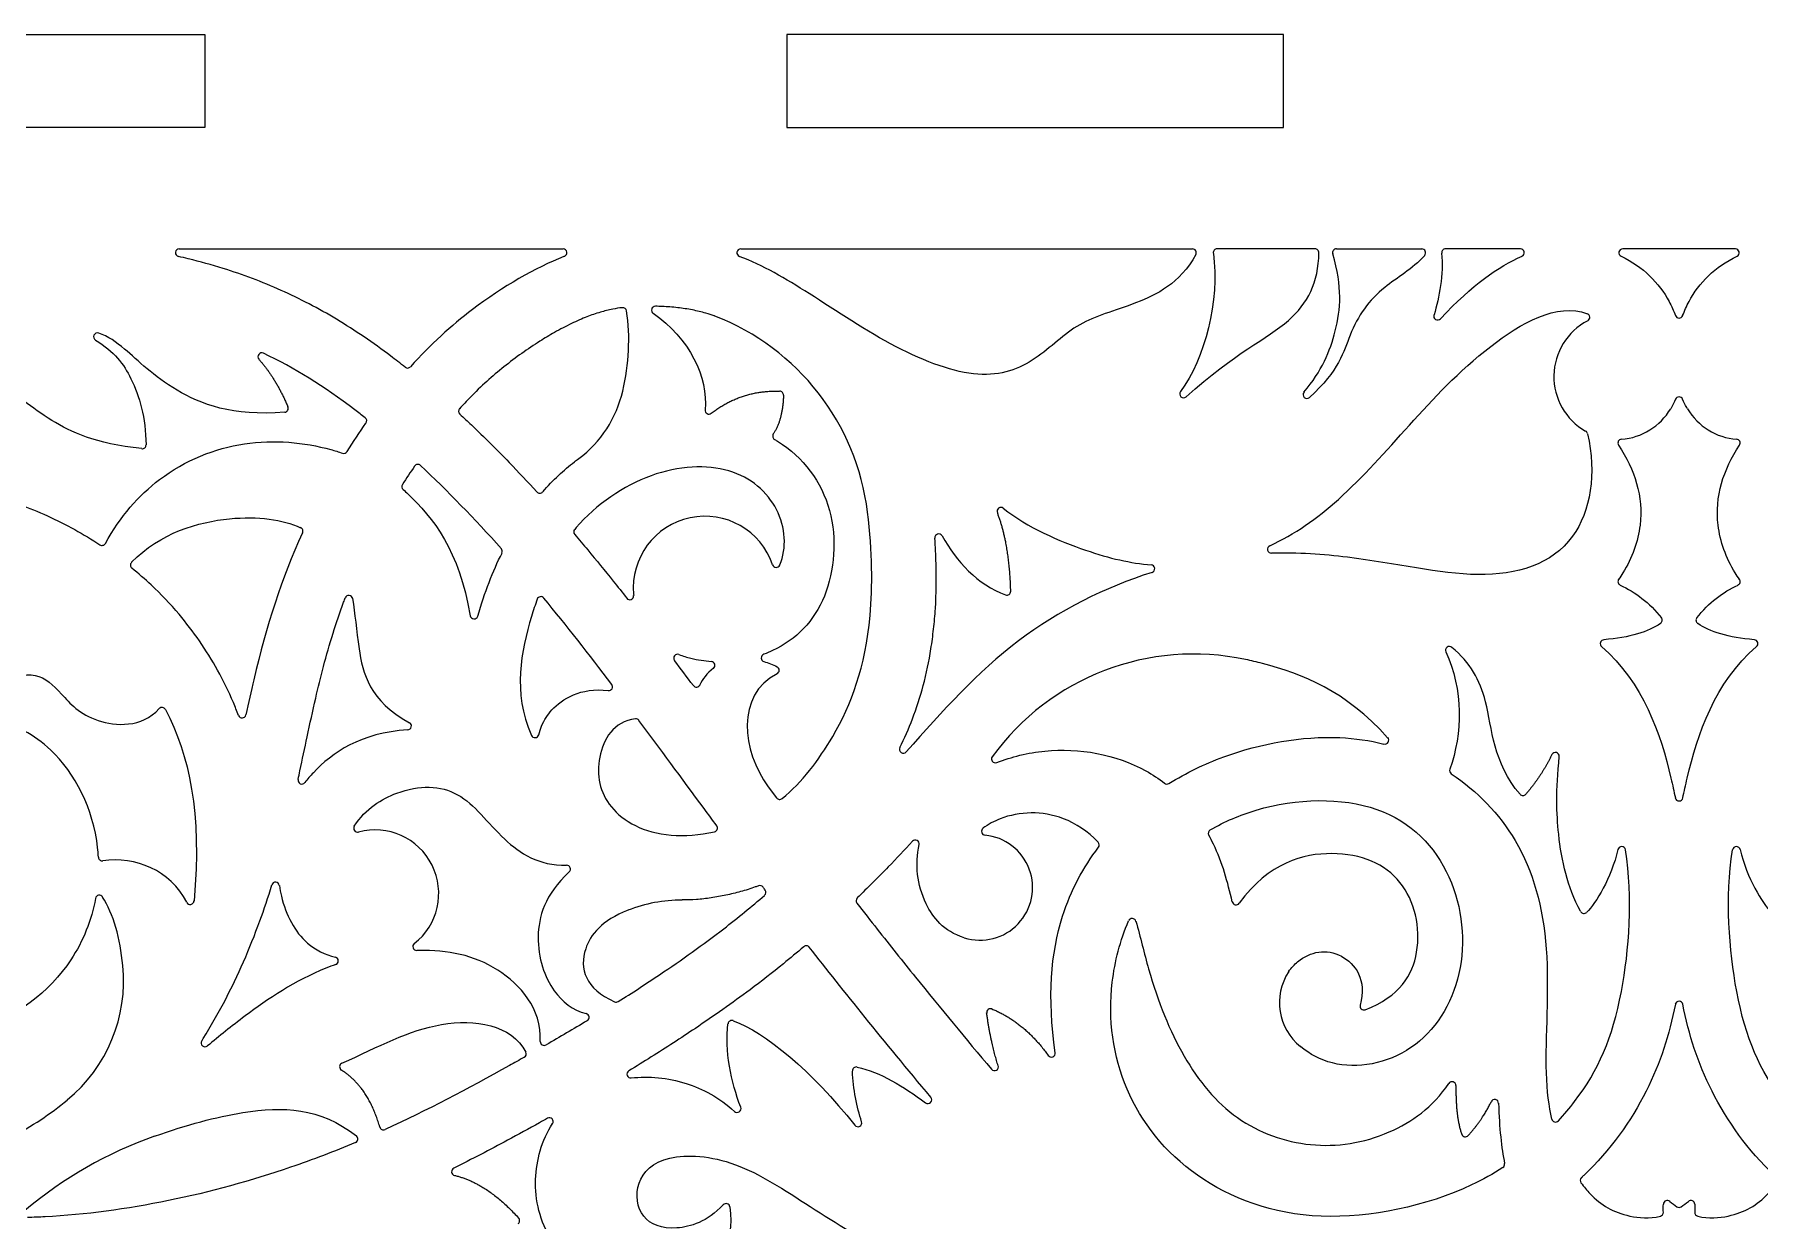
# Model space of a CAD drawing. Header units: millimetres. Extents: x -254 to 403, y -359 to 324.
# Drawn here: x -106 to 5.2, y 3.7 to 80.1 of the extents above; entities that cross this region are included whole.
import ezdxf

# ---------------------------------------------------------------- set-up
doc = ezdxf.new("R2010")
doc.units = ezdxf.units.MM
doc.header["$MEASUREMENT"] = 0
doc.layers.add('Layer 03', color=5, linetype='Continuous')

msp = doc.modelspace()

# ---------------------------------------------------------------- linework, layer by layer
at = {"layer": 'Layer 03'}
for p, q in [((-127, 80.12), (-95, 80.12)), ((-95, 80.12), (-95, 74.12)), ((-25.5, 80.12), (-57.5, 80.12)), ((-57.5, 80.12), (-57.5, 74.12)), ((-25.5, 74.12), (-25.5, 80.12)), ((-95, 74.12), (-127, 74.12)), ((-57.5, 74.12), (-25.5, 74.12)), ((-96.65, 66.31), (-71.92, 66.31)), ((-60.47, 66.31), (-31.36, 66.31)), ((-23.46, 66.31), (-29.77, 66.31)), ((-22.08, 66.31), (-16.58, 66.31)), ((-10.22, 66.31), (-15.05, 66.31)), ((0, 66.31), (-3.63, 66.31)), ((3.63, 66.31), (0, 66.31)), ((-58.69, 31.64), (-58.16, 30.93))]:
    msp.add_line(p, q, dxfattribs=at)
for centre, radius, start, end in [((-96.65, 66.06), 0.249, 90, 257.3205), ((-71.92, 66.06), 0.249, 291.147, 90), ((-60.47, 66.06), 0.249, 90, 249.3803), ((-31.36, 66.06), 0.249, 330.9868, 90), ((-29.77, 66.06), 0.249, 90, 187.7707), ((-23.46, 66.06), 0.249, 359.5266, 90), ((-22.08, 66.06), 0.249, 90, 196.3905), ((-16.58, 66.06), 0.249, 318.5194, 90), ((-15.05, 66.06), 0.249, 90, 184.8205), ((-10.22, 66.06), 0.249, 292.9205, 90), ((-3.63, 66.06), 0.249, 90, 244.9715), ((3.63, 66.06), 0.249, 295.0285, 90), ((-68.07, 62.27), 0.249, 8.8611, 97.2191), ((-65.97, 62.36), 0.249, 88.6057, 235.3759), ((-67.76, 47.45), 15.58, 6.9903, 68.8189), ((-15.56, 61.98), 0.249, 162.3165, 316.7997), ((-4.02, 58.08), 4.05, 117.4934, 240.4073), ((-6, 61.9), 0.249, 297.4934, 69.105), ((0, 62.1), 0.249, 200.5902, 339.4098), ((-101.92, 60.64), 0.249, 72.0288, 238.2805), ((-91.33, 59.36), 0.249, 64.5893, 221.8979), ((-81.94, 58.88), 0.249, 231.6761, 317.9822), ((-75.49, 58.88), 7.62, 306.9554, 346.8801), ((-57.96, 56.89), 0.249, 357.615, 88.1413), ((-31.93, 56.96), 0.249, 143.0559, 312.0694), ((-23.98, 56.92), 0.249, 139.4204, 312), ((0, 56.52), 0.249, 23.391, 156.609), ((-89.88, 56.03), 0.249, 274.9952, 22.7817), ((-78.4, 55.85), 0.249, 137.7396, 227.288), ((-62.52, 55.91), 0.249, 173.6751, 307.6412), ((-4.02, 58.08), 4.05, 274.3809, 329.2238), ((4.02, 58.08), 4.05, 210.7762, 265.6191), ((-84.82, 55.23), 0.249, 324.9422, 51.6778), ((-6.14, 54.35), 0.249, 13.2798, 60.4073), ((-99.04, 53.68), 0.249, 263.79, 1.1875), ((-58.16, 54.24), 0.249, 145.0563, 240.3081), ((-3.69, 53.8), 0.249, 94.3809, 213.5673), ((3.69, 53.8), 0.249, 326.4327, 85.6191), ((-86.05, 53.38), 0.249, 251.1402, 327.6425), ((-81.28, 52.17), 0.249, 46.9638, 145.588), ((-82.06, 50.99), 0.249, 147.4829, 228.2793), ((-73.42, 50.82), 0.249, 222.5119, 318.4413), ((-62.78, 44.47), 4.61, 18.678, 185.1938), ((-43.7, 49.4), 0.249, 51.7215, 201.2103), ((-88.93, 48.12), 0.249, 335.2655, 66.5476), ((-70.98, 48.07), 0.249, 140.1045, 220.5107), ((-47.71, 47.69), 0.249, 29.1613, 184.0117), ((-101.63, 47.45), 0.249, 236.8397, 331.1158), ((-76.08, 46.82), 0.249, 333.5464, 41.8326), ((-26.27, 46.95), 0.249, 114.5469, 271.1336), ((-99.55, 45.93), 0.249, 135.4805, 230.8771), ((-58.18, 46.03), 0.249, 198.678, 337.2027), ((-34.04, 45.7), 0.249, 287.5262, 85.1416), ((-3.69, 44.87), 0.249, 144.3759, 245.4731), ((3.69, 44.87), 0.249, 294.5269, 35.6241), ((-85.72, 43.73), 0.249, 9.4983, 159.3979), ((-73.35, 43.65), 0.249, 39.5769, 160.7061), ((-67.62, 43.95), 0.249, 218.214, 6.1457), ((-62.78, 44.47), 4.61, 185.1938, 186.1457), ((-43.32, 44.24), 0.249, 249.4132, 1.4471), ((-77.66, 42.71), 0.249, 189.1493, 343.7371), ((-1.34, 42.38), 0.249, 305.2631, 37.8546), ((1.34, 42.38), 0.249, 142.1454, 234.7369), ((-64.54, 39.94), 0.249, 68.7082, 216.9539), ((-58.9, 39.95), 0.249, 110.0612, 252.5675), ((-31.3, 24.21), 15.99, 77.8521, 144.1421), ((-14.8, 40.44), 0.249, 49.4747, 204.9054), ((-4.83, 40.87), 0.249, 94.9382, 229.0983), ((4.83, 40.87), 0.249, 310.9017, 85.0618), ((-62.38, 39.47), 0.249, 306.7735, 85.8635), ((-58.24, 39.15), 0.249, 297.4302, 63.4066), ((-68.98, 38.09), 0.249, 263.4851, 37.176), ((-63.32, 38.32), 0.249, 216.6771, 336.8937), ((-97.76, 36.51), 0.249, 27.1349, 136.8629), ((-92.6, 36.33), 0.249, 200.4405, 347.8468), ((-81.94, 35.56), 0.249, 273.2074, 61.4528), ((-67.23, 35.78), 0.249, 36.7099, 96.0556), ((-73.73, 35.06), 0.249, 204.0493, 344.6554), ((-18.96, 34.65), 0.249, 256.026, 41.8195), ((-49.99, 34.06), 0.249, 153.6884, 318.3777), ((-44.06, 33.44), 0.249, 144.1421, 291.4411), ((-7.97, 33.61), 0.249, 354.336, 154.617), ((-14.54, 32.69), 0.249, 160.4486, 236.4016), ((-88.75, 32.07), 0.249, 167.8925, 322.1586), ((-33, 32.07), 0.249, 232.3486, 302.0391), ((-10.06, 31.33), 0.249, 220.7995, 319.6705), ((-57.96, 31.08), 0.249, 216.5417, 309.8347), ((0, 30.98), 0.249, 191.0992, 348.9008), ((-85.16, 28.97), 0.249, 147.1909, 285.1166), ((-62.21, 28.99), 0.249, 282.6767, 36.6405), ((-44.7, 28.77), 0.249, 127.1114, 264.5751), ((-84.03, 24.77), 4.1, 307.9848, 105.1166), ((-49.22, 27.97), 0.249, 348.0552, 137.188), ((-45.05, 25.15), 3.39, 252.4786, 84.5751), ((-37.61, 27.9), 0.249, 322.7369, 43.5758), ((-30.09, 28.65), 0.249, 119.9909, 209.0052), ((-101.61, 27.12), 0.249, 182.9835, 277.4827), ((-3.7, 27.54), 0.249, 9.0356, 166.5176), ((3.7, 27.54), 0.249, 13.4824, 170.9644), ((-71.69, 26.34), 0.249, 313.0936, 90.902), ((-101.8, 24.41), 0.249, 33.119, 169.0948), ((-90.45, 25.25), 0.249, 8.2725, 163.0205), ((-59.23, 25.03), 0.249, 37.2482, 110.3994), ((-59.09, 24.84), 0.249, 310.7347, 37.2841), ((-52.79, 24.3), 0.249, 134.1032, 217.9749), ((-95.95, 24.31), 0.249, 206.6204, 354.7758), ((-64.2, 14.52), 9.83, 90.2837, 111.0905), ((-28.55, 24.29), 0.249, 193.3926, 323.5177), ((-6.13, 23.73), 0.249, 208.0141, 315.0579), ((-35.24, 22.91), 0.249, 15.1701, 156.566), ((-81.35, 21.35), 0.249, 127.9848, 271.0059), ((-56.24, 21.15), 0.249, 38.0333, 130.5392), ((-110.18, 19.14), 9.94, 309.4408, 5.7375), ((-86.65, 20.42), 0.249, 289.1395, 75.6894), ((-22.1, 17.74), 3.65, 146.902, 231.086), ((-68.5, 18.02), 0.249, 245.8954, 302.1256), ((0, 17.58), 0.249, 11.0259, 168.9741), ((-70.49, 16.79), 0.249, 301.0635, 75.264), ((-44.37, 17.1), 0.249, 67.4711, 187.8758), ((-20.31, 17.51), 0.249, 164.0152, 291.026), ((-61.04, 16.34), 0.249, 70.4512, 172.3447), ((-94.99, 15.14), 0.249, 147.8755, 309.9036), ((-74.54, 14.43), 0.249, 299.4307, 27.8096), ((-73.14, 15.23), 0.249, 177.7811, 299.9248), ((-40.45, 14.48), 0.249, 215.603, 8.1526), ((-86.07, 13.6), 0.249, 114.3846, 237.4203), ((-53.02, 13.34), 0.249, 77.5276, 181.8199), ((-44.11, 13.6), 0.249, 219.9887, 17.6531), ((-67.55, 13.13), 0.249, 121.3206, 276.7994), ((-14.63, 12.39), 0.249, 359.3445, 146.6553), ((-48.41, 11.48), 0.249, 233.2245, 39.8515), ((-11.88, 11.24), 0.249, 1.4074, 155.292), ((-72.8, 10.07), 0.249, 326.165, 119.259), ((-60.7, 10.91), 0.249, 227.9697, 20.9161), ((-52.92, 9.99), 0.249, 218.3406, 17.4591), ((-7.96, 10.29), 0.249, 193.4948, 317.4867), ((-89.28, -16.16), 26.83, 109.5046, 130.185), ((-85.39, 8.95), 0.249, 292.8746, 51.6923), ((-83.49, 9.79), 0.249, 195.8798, 294.531), ((-13.77, 9.34), 0.249, 199.4885, 317.9161), ((-78.85, 6.84), 0.249, 116.4714, 256.696), ((-11.49, 7.32), 0.249, 302.687, 11.2794), ((-6.12, 6.28), 0.249, 132.8123, 216.454), ((-61.41, 4.54), 0.249, 8.8881, 136.8862), ((-0.76, 4.74), 0.249, 49.6155, 177.3811), ((0, 4.79), 0.249, 235.8984, 304.1016), ((0.76, 4.74), 0.249, 2.6189, 130.3845), ((-74.97, 3.69), 0.249, 309.0242, 41.8065), ((-1.26, 4.22), 0.249, 283.7045, 2.0871), ((1.26, 4.22), 0.249, 177.9129, 256.2955)]:
    msp.add_arc(centre, radius, start, end, dxfattribs=at)
for points, knots in [([(-82.09, 58.68), (-82.4, 58.93), (-83.83, 60.03), (-85.87, 61.43), (-88.27, 62.78), (-90.08, 63.65), (-91.93, 64.42), (-93.92, 65.1), (-95.52, 65.54), (-96.49, 65.77), (-96.71, 65.81)], [650.639643, 650.639643, 650.639643, 650.639643, 651.82944, 656.059111, 658.102553, 660.116557, 662.115209, 664.112066, 666.46485, 667.11442, 667.11442, 667.11442, 667.11442]), ([(-71.83, 65.83), (-71.84, 65.82), (-73.69, 65.1), (-77.28, 63.03), (-80.45, 60.16), (-81.75, 58.71)], [693.366161, 693.366161, 693.366161, 693.366161, 693.417544, 701.288323, 706.861293, 706.861293, 706.861293, 706.861293]), ([(-31.14, 65.94), (-32.18, 64.07), (-35.49, 62.48), (-38.77, 61.75), (-41.34, 59.03), (-44.84, 57.67), (-50.42, 59.68), (-55.96, 63.44), (-59.04, 65.25), (-60.56, 65.82)], [833.97339, 833.97339, 833.97339, 833.97339, 840.606057, 848.476837, 856.347616, 864.218395, 872.089175, 879.959954, 886.811939, 886.811939, 886.811939, 886.811939]), ([(-31.77, 56.78), (-28.59, 59.64), (-24.72, 61.26), (-23.23, 64.14), (-23.21, 66.06)], [-1062.198406, -1062.198406, -1062.198406, -1062.198406, -1054.907549, -1048.374195, -1048.374195, -1048.374195, -1048.374195]), ([(-24.17, 57.08), (-23.03, 58.42), (-21.88, 61.18), (-21.69, 63.83), (-22.32, 65.99)], [-1097.430727, -1097.430727, -1097.430727, -1097.430727, -1092.531449, -1087.126344, -1087.126344, -1087.126344, -1087.126344]), ([(-16.39, 65.89), (-17.19, 64.99), (-19.42, 63.8), (-21.29, 61.18), (-21.89, 58.47), (-23.82, 56.74)], [-1080.560952, -1080.560952, -1080.560952, -1080.560952, -1076.496421, -1071.298801, -1067.01527, -1067.01527, -1067.01527, -1067.01527]), ([(-3.74, 65.83), (-2.31, 65.17), (-1.04, 63.86), (-0.35, 62.32), (-0.23, 62.01)], [69.499677, 69.499677, 69.499677, 69.499677, 74.673537, 75.935597, 75.935597, 75.935597, 75.935597]), ([(0.23, 62.01), (0.35, 62.32), (1.04, 63.86), (2.31, 65.17), (3.74, 65.83)], [76.541311, 76.541311, 76.541311, 76.541311, 77.803371, 82.977231, 82.977231, 82.977231, 82.977231]), ([(-68.1, 62.52), (-68.31, 62.5), (-68.78, 62.42), (-69.55, 62.23), (-70.26, 61.99), (-70.87, 61.73), (-71.39, 61.49), (-71.92, 61.22), (-72.61, 60.85), (-73.5, 60.31), (-74.59, 59.58), (-75.74, 58.72), (-76.85, 57.77), (-77.8, 56.86), (-78.37, 56.26), (-78.59, 56.01)], [378.498981, 378.498981, 378.498981, 378.498981, 379.121154, 379.942911, 380.864398, 381.387525, 381.955851, 382.562381, 383.201049, 384.295614, 385.707736, 387.150991, 388.605198, 390.115603, 391.106677, 391.106677, 391.106677, 391.106677]), ([(-62.13, 61.98), (-62.15, 61.98), (-62.34, 62.05), (-62.82, 62.2), (-63.6, 62.39), (-64.54, 62.53), (-65.34, 62.59), (-65.81, 62.61), (-65.96, 62.61)], [1223.576002, 1223.576002, 1223.576002, 1223.576002, 1223.636605, 1224.185117, 1225.092746, 1226.054425, 1227.050022, 1227.491305, 1227.491305, 1227.491305, 1227.491305]), ([(-26.37, 47.18), (-24.79, 47.9), (-21.65, 50.13), (-17.44, 54.92), (-12.75, 60.01), (-7.87, 62.88), (-5.91, 62.13)], [567.90765, 567.90765, 567.90765, 567.90765, 573.788456, 580.556319, 587.324182, 593.551241, 593.551241, 593.551241, 593.551241]), ([(-102.05, 60.43), (-100.83, 59.68), (-99.51, 57.94), (-98.82, 55.44), (-98.79, 53.69)], [1813.879432, 1813.879432, 1813.879432, 1813.879432, 1817.676676, 1822.245586, 1822.245586, 1822.245586, 1822.245586]), ([(-89.85, 55.79), (-93.24, 55.49), (-97.4, 57.17), (-99.88, 59.7), (-101.23, 60.68), (-101.84, 60.88)], [1799.744159, 1799.744159, 1799.744159, 1799.744159, 1804.779016, 1809.97765, 1813.154022, 1813.154022, 1813.154022, 1813.154022]), ([(-99.06, 53.44), (-102.11, 53.77), (-105.12, 55.2), (-108.07, 57.61), (-109.33, 59.04), (-110.48, 59.38)], [1822.670563, 1822.670563, 1822.670563, 1822.670563, 1827.628244, 1832.73478, 1836.502613, 1836.502613, 1836.502613, 1836.502613]), ([(-84.67, 55.42), (-84.89, 55.6), (-87.11, 57.32), (-89.25, 58.64), (-91.22, 59.58)], [1786.604115, 1786.604115, 1786.604115, 1786.604115, 1787.454507, 1794.977727, 1794.977727, 1794.977727, 1794.977727]), ([(-78.57, 55.66), (-78.32, 55.43), (-77.24, 54.42), (-75.57, 52.76), (-74.19, 51.29), (-73.6, 50.65)], [391.497405, 391.497405, 391.497405, 391.497405, 392.530138, 395.96956, 398.589298, 398.589298, 398.589298, 398.589298]), ([(-0.23, 56.62), (-0.31, 56.43), (-0.41, 56.23), (-0.52, 56.04), (-0.54, 56.01)], [833.928328, 833.928328, 833.928328, 833.928328, 834.991254, 835.145079, 835.145079, 835.145079, 835.145079]), ([(0.54, 56.01), (0.52, 56.04), (0.41, 56.23), (0.31, 56.43), (0.23, 56.62)], [832.130304, 832.130304, 832.130304, 832.130304, 832.284128, 833.347055, 833.347055, 833.347055, 833.347055]), ([(-101.41, 47.33), (-100.45, 49.07), (-97.83, 52.07), (-92.46, 54.22), (-88.33, 53.82), (-86.38, 53.23), (-86.13, 53.14)], [1899.764127, 1899.764127, 1899.764127, 1899.764127, 1905.567504, 1912.678549, 1919.789594, 1920.841281, 1920.841281, 1920.841281, 1920.841281]), ([(-58.29, 54.03), (-58.22, 53.99), (-56.47, 52.95), (-54.08, 49.69), (-54.59, 43.5), (-57.02, 40.99), (-58.79, 40.26), (-58.98, 40.19)], [1154.350776, 1154.350776, 1154.350776, 1154.350776, 1154.633296, 1161.984075, 1169.334854, 1176.685633, 1177.561105, 1177.561105, 1177.561105, 1177.561105]), ([(-5.9, 54.4), (-5.29, 51.84), (-6.23, 46.52), (-12.72, 44.64), (-19.57, 46.4), (-24.56, 46.74), (-26.27, 46.7)], [603.05061, 603.05061, 603.05061, 603.05061, 615.040524, 628.964124, 642.887724, 649.718602, 649.718602, 649.718602, 649.718602]), ([(-3.9, 53.66), (-2.85, 52.09), (-1.98, 49.32), (-3.08, 46.22), (-3.8, 45.15), (-3.9, 45.01)], [839.555672, 839.555672, 839.555672, 839.555672, 845.223071, 848.507646, 848.996791, 848.996791, 848.996791, 848.996791]), ([(3.9, 45.01), (3.8, 45.15), (3.08, 46.22), (1.98, 49.32), (2.85, 52.09), (3.9, 53.66)], [818.278591, 818.278591, 818.278591, 818.278591, 818.767736, 822.052311, 827.71971, 827.71971, 827.71971, 827.71971]), ([(-73.23, 50.65), (-72.55, 51.42), (-71.77, 52.14), (-71, 52.73), (-70.91, 52.79)], [399.007868, 399.007868, 399.007868, 399.007868, 401.037287, 401.306765, 401.306765, 401.306765, 401.306765]), ([(-57.95, 45.93), (-57.95, 45.94), (-57.49, 47.02), (-57.68, 49.71), (-60.87, 52.52), (-66.26, 52.24), (-69.82, 49.82), (-71.14, 48.27), (-71.17, 48.23)], [438.006779, 438.006779, 438.006779, 438.006779, 438.030167, 443.587946, 449.145724, 454.703502, 460.26128, 460.396928, 460.396928, 460.396928, 460.396928]), ([(-128.8, 52.03), (-128.3, 51.93), (-127.3, 51.75), (-125.77, 51.57), (-124.36, 51.46), (-123.19, 51.42), (-121.98, 51.4), (-120.46, 51.42), (-118.61, 51.46), (-116.69, 51.47), (-115.16, 51.43), (-113.8, 51.35), (-111.78, 51.14), (-108.8, 50.54), (-105.72, 49.42), (-103.4, 48.25), (-102.29, 47.59), (-101.76, 47.24)], [1871.350312, 1871.350312, 1871.350312, 1871.350312, 1872.889822, 1874.414357, 1875.971649, 1877.150559, 1877.954652, 1879.609395, 1881.727891, 1883.525117, 1885.394132, 1886.357493, 1887.601756, 1891.528758, 1895.468034, 1897.446275, 1899.352769, 1899.352769, 1899.352769, 1899.352769]), ([(-82.22, 50.8), (-82.12, 50.71), (-80.45, 49.18), (-78.58, 46.82), (-77.91, 42.67)], [242.82787, 242.82787, 242.82787, 242.82787, 243.267654, 249.763061, 249.763061, 249.763061, 249.763061]), ([(-99.73, 46.11), (-97.86, 48.02), (-93.19, 49.36), (-90.02, 48.86), (-88.83, 48.34)], [335.877468, 335.877468, 335.877468, 335.877468, 341.448991, 346.594456, 346.594456, 346.594456, 346.594456]), ([(-57.8, 30.88), (-56.53, 31.95), (-54.01, 35.17), (-51.93, 40.69), (-51.98, 46.75), (-52.29, 49.35)], [1190.515739, 1190.515739, 1190.515739, 1190.515739, 1195.775376, 1202.759055, 1206.697404, 1206.697404, 1206.697404, 1206.697404]), ([(-43.55, 49.59), (-41.96, 48.34), (-38.1, 46.68), (-35.36, 46.06), (-34.01, 45.94)], [744.25304, 744.25304, 744.25304, 744.25304, 749.892926, 755.102004, 755.102004, 755.102004, 755.102004]), ([(-88.71, 48.01), (-90.06, 45.07), (-91.23, 41.41), (-92.19, 37.05), (-92.36, 36.28)], [346.99275, 346.99275, 346.99275, 346.99275, 354.553645, 356.147743, 356.147743, 356.147743, 356.147743]), ([(-71.17, 47.91), (-70.89, 47.58), (-70.05, 46.58), (-68.93, 45.21), (-68.1, 44.17), (-67.81, 43.8)], [460.747766, 460.747766, 460.747766, 460.747766, 462.057944, 464.658869, 466.075366, 466.075366, 466.075366, 466.075366]), ([(-50.21, 34.17), (-49.91, 34.77), (-49.34, 36.08), (-48.66, 38.21), (-48.25, 40.16), (-48.03, 41.82), (-47.87, 43.65), (-47.85, 45.61), (-47.92, 47.12), (-47.96, 47.67)], [717.531695, 717.531695, 717.531695, 717.531695, 719.55476, 721.823059, 724.254119, 725.540856, 726.884329, 729.787461, 731.436767, 731.436767, 731.436767, 731.436767]), ([(-92.83, 36.25), (-92.94, 36.52), (-93.33, 37.52), (-94.13, 39.15), (-95.31, 41.05), (-96.73, 42.9), (-98.21, 44.46), (-99.28, 45.39), (-99.71, 45.74)], [323.551354, 323.551354, 323.551354, 323.551354, 324.44577, 326.771648, 329.006329, 331.178757, 333.804437, 335.461222, 335.461222, 335.461222, 335.461222]), ([(-33.96, 45.46), (-36.97, 44.51), (-43.09, 41.44), (-47.45, 36.54), (-49.8, 33.9)], [694.026315, 694.026315, 694.026315, 694.026315, 705.232649, 716.813102, 716.813102, 716.813102, 716.813102]), ([(-88.99, 32.12), (-88.95, 32.31), (-88.76, 33.22), (-88.39, 34.97), (-87.9, 37.21), (-87.36, 39.44), (-86.77, 41.51), (-86.27, 42.97), (-85.99, 43.73), (-85.96, 43.82)], [289.461863, 289.461863, 289.461863, 289.461863, 290.034289, 292.278298, 294.833276, 296.950503, 299.182879, 301.310876, 301.607654, 301.607654, 301.607654, 301.607654]), ([(-85.48, 43.77), (-85.32, 42.81), (-85.15, 40.34), (-84.4, 37.18), (-81.82, 35.77)], [302.261714, 302.261714, 302.261714, 302.261714, 306.41136, 311.852091, 311.852091, 311.852091, 311.852091]), ([(-73.59, 43.73), (-73.71, 43.38), (-74.52, 40.88), (-75.19, 37.74), (-73.95, 34.96)], [294.258214, 294.258214, 294.258214, 294.258214, 295.159537, 300.326534, 300.326534, 300.326534, 300.326534]), ([(-64.45, 40.17), (-64.19, 40.07), (-63.5, 39.86), (-62.8, 39.76), (-62.36, 39.72)], [89.96143, 89.96143, 89.96143, 89.96143, 91.010703, 92.782093, 92.782093, 92.782093, 92.782093]), ([(-10.25, 31.16), (-11.99, 33.19), (-12.08, 37.28), (-13.46, 39.63), (-14.64, 40.63)], [964.471595, 964.471595, 964.471595, 964.471595, 970.609018, 975.735169, 975.735169, 975.735169, 975.735169]), ([(-4.99, 40.68), (-2.3, 38.35), (-1.01, 34.52), (-0.33, 31.34), (-0.24, 30.93)], [792.679807, 792.679807, 792.679807, 792.679807, 799.275791, 800.286553, 800.286553, 800.286553, 800.286553]), ([(0.24, 30.93), (0.33, 31.34), (1.01, 34.52), (2.3, 38.35), (4.99, 40.68)], [800.975092, 800.975092, 800.975092, 800.975092, 801.985854, 808.581838, 808.581838, 808.581838, 808.581838]), ([(-108.7, 36.23), (-108.71, 37.06), (-108.1, 38.59), (-105.74, 39.16), (-104.31, 37.74), (-102.51, 35.65), (-99.09, 35.44), (-97.94, 36.68)], [498.831517, 498.831517, 498.831517, 498.831517, 501.255539, 504.548405, 507.841271, 511.134137, 514.21629, 514.21629, 514.21629, 514.21629]), ([(-18.78, 34.81), (-21.48, 37.83), (-24.71, 39.09), (-27.58, 39.77), (-27.93, 39.85)], [642.661298, 642.661298, 642.661298, 642.661298, 651.818239, 653.13571, 653.13571, 653.13571, 653.13571]), ([(-73.49, 35), (-73.43, 35.21), (-73.22, 35.82), (-72.47, 37), (-70.82, 38.05), (-69, 37.85)], [280.727723, 280.727723, 280.727723, 280.727723, 281.513785, 283.37435, 287.583428, 287.583428, 287.583428, 287.583428]), ([(-101.86, 27.11), (-101.87, 27.32), (-102.09, 30.01), (-104.12, 34.06), (-107.23, 35.64), (-108.52, 35.99)], [483.700255, 483.700255, 483.700255, 483.700255, 484.402101, 492.874904, 498.508506, 498.508506, 498.508506, 498.508506]), ([(-67.26, 36.02), (-68.67, 35.87), (-70, 33.48), (-69.35, 30.16), (-66.08, 28.31), (-63.13, 28.53), (-62.15, 28.75)], [296.814727, 296.814727, 296.814727, 296.814727, 303.573617, 310.557294, 317.540971, 320.939387, 320.939387, 320.939387, 320.939387]), ([(-62.01, 29.14), (-62.29, 29.51), (-64.03, 31.87), (-65.68, 34.11), (-67.03, 35.92)], [321.436648, 321.436648, 321.436648, 321.436648, 322.372851, 327.400707, 327.400707, 327.400707, 327.400707]), ([(-81.92, 35.31), (-84.95, 35.14), (-87.12, 33.61), (-88.39, 32.13), (-88.55, 31.92)], [312.498933, 312.498933, 312.498933, 312.498933, 317.038465, 317.791915, 317.791915, 317.791915, 317.791915]), ([(-32.87, 31.86), (-31.77, 32.54), (-28.36, 34.2), (-23.22, 35.11), (-19.93, 34.63), (-19.02, 34.4)], [629.175698, 629.175698, 629.175698, 629.175698, 632.680869, 639.329083, 642.025154, 642.025154, 642.025154, 642.025154]), ([(-43.97, 33.2), (-43.02, 33.58), (-39.87, 34.37), (-35.78, 33.66), (-33.53, 32.17), (-33.15, 31.87)], [616.376107, 616.376107, 616.376107, 616.376107, 620.027976, 627.281698, 628.871616, 628.871616, 628.871616, 628.871616]), ([(-6.35, 23.62), (-7.2, 25.21), (-7.86, 28.15), (-7.94, 31.37), (-7.72, 33.59)], [948.742563, 948.742563, 948.742563, 948.742563, 954.996888, 959.937614, 959.937614, 959.937614, 959.937614]), ([(-14.68, 32.48), (-13.01, 31.38), (-9.99, 28.28), (-8.1, 21.58), (-8.78, 13.79), (-8.4, 11.05), (-8.21, 10.23)], [984.851559, 984.851559, 984.851559, 984.851559, 990.774206, 997.42242, 1004.070633, 1007.677404, 1007.677404, 1007.677404, 1007.677404]), ([(-85.37, 29.11), (-84.63, 30.25), (-82.13, 31.78), (-78.44, 31.73), (-76.07, 28.25), (-73.48, 26.56), (-71.7, 26.59)], [469.318261, 469.318261, 469.318261, 469.318261, 472.800571, 477.892654, 482.984738, 487.483568, 487.483568, 487.483568, 487.483568]), ([(-37.43, 28.07), (-38.11, 28.78), (-40.2, 30.15), (-42.98, 30.04), (-44.52, 29.23), (-44.86, 28.97)], [791.951876, 791.951876, 791.951876, 791.951876, 795.159901, 800.689781, 802.488865, 802.488865, 802.488865, 802.488865]), ([(-30.21, 28.87), (-29.29, 29.4), (-25.82, 30.9), (-18.79, 31.03), (-14.17, 26.16), (-13.52, 19.34), (-16.86, 14.15), (-21.68, 13.27), (-23.79, 14.41), (-24.4, 14.9)], [1014.573491, 1014.573491, 1014.573491, 1014.573491, 1017.477329, 1024.731049, 1031.984769, 1039.23849, 1046.49221, 1053.74593, 1057.22022, 1057.22022, 1057.22022, 1057.22022]), ([(-49.4, 28.14), (-49.91, 27.58), (-51.08, 26.34), (-52.29, 25.14), (-52.97, 24.48)], [751.618304, 751.618304, 751.618304, 751.618304, 753.900532, 756.749256, 756.749256, 756.749256, 756.749256]), ([(-46.07, 21.92), (-47.41, 22.34), (-49.02, 24.41), (-49.24, 26.65), (-48.97, 27.92)], [814.499117, 814.499117, 814.499117, 814.499117, 819.430496, 826.27623, 826.27623, 826.27623, 826.27623]), ([(-28.79, 24.23), (-29.09, 25.49), (-29.48, 26.96), (-30.2, 28.34), (-30.3, 28.53)], [1008.857086, 1008.857086, 1008.857086, 1008.857086, 1013.442395, 1014.185093, 1014.185093, 1014.185093, 1014.185093]), ([(-40.2, 14.51), (-40.72, 18.11), (-40.32, 22.91), (-38.39, 26.46), (-37.41, 27.75)], [781.326392, 781.326392, 781.326392, 781.326392, 787.337766, 791.59915, 791.59915, 791.59915, 791.59915]), ([(-20.22, 17.28), (-18, 18.14), (-16.27, 20.97), (-17.43, 26.01), (-21.89, 27.96), (-26.41, 26.77), (-28.35, 24.14)], [983.281434, 983.281434, 983.281434, 983.281434, 989.29604, 995.738498, 1002.180957, 1008.289307, 1008.289307, 1008.289307, 1008.289307]), ([(-7.78, 10.12), (-7.4, 10.53), (-5.38, 12.95), (-3.51, 17.21), (-2.96, 24.48), (-3.45, 27.58)], [1008.218421, 1008.218421, 1008.218421, 1008.218421, 1009.723521, 1016.977242, 1023.287177, 1023.287177, 1023.287177, 1023.287177]), ([(7.78, 10.12), (7.4, 10.53), (5.38, 12.95), (3.51, 17.21), (2.96, 24.48), (3.45, 27.58)], [1008.218421, 1008.218421, 1008.218421, 1008.218421, 1009.723522, 1016.977244, 1023.287177, 1023.287177, 1023.287177, 1023.287177]), ([(-71.52, 26.16), (-73.11, 24.68), (-73.93, 21.67), (-72.77, 18.41), (-71.31, 17.26), (-70.43, 17.03)], [488.084871, 488.084871, 488.084871, 488.084871, 492.022639, 496.390085, 499.953115, 499.953115, 499.953115, 499.953115]), ([(-95.2, 15.27), (-95.17, 15.32), (-94.65, 16.16), (-93.69, 17.83), (-92.48, 20.37), (-91.48, 22.87), (-90.92, 24.54), (-90.68, 25.32)], [387.189633, 387.189633, 387.189633, 387.189633, 387.370856, 390.168985, 392.986799, 395.829355, 398.28418, 398.28418, 398.28418, 398.28418]), ([(-90.2, 25.28), (-90.17, 25.05), (-89.89, 23.61), (-88.83, 21.56), (-87.25, 20.83), (-86.59, 20.67)], [366.307679, 366.307679, 366.307679, 366.307679, 367.258265, 372.301135, 375.57385, 375.57385, 375.57385, 375.57385]), ([(-65.71, 19.53), (-64.27, 20.49), (-61.89, 22.19), (-59.77, 23.93), (-58.93, 24.65)], [378.680074, 378.680074, 378.680074, 378.680074, 383.077816, 386.179258, 386.179258, 386.179258, 386.179258]), ([(-59.32, 25.27), (-59.39, 25.24), (-59.77, 25.1), (-60.47, 24.88), (-61.42, 24.65), (-62.37, 24.48), (-63.31, 24.37), (-63.94, 24.35), (-64.24, 24.35)], [356.726429, 356.726429, 356.726429, 356.726429, 356.946711, 357.945677, 358.928265, 359.896117, 360.851674, 361.782502, 361.782502, 361.782502, 361.782502]), ([(-102.04, 24.45), (-102.31, 23.05), (-103.8, 19.29), (-107.32, 16.69), (-109.98, 15.9), (-110.12, 15.86)], [461.24267, 461.24267, 461.24267, 461.24267, 466.013134, 474.485937, 474.952103, 474.952103, 474.952103, 474.952103]), ([(-67.73, 23.69), (-69.43, 23.03), (-71.17, 20.86), (-70.48, 18.63), (-68.6, 17.79)], [365.366593, 365.366593, 365.366593, 365.366593, 369.723732, 375.776577, 375.776577, 375.776577, 375.776577]), ([(-52.99, 24.15), (-52.55, 23.59), (-51.3, 21.99), (-48.43, 18.4), (-45.96, 15.41), (-44.31, 13.44)], [757.115216, 757.115216, 757.115216, 757.115216, 759.25473, 763.212605, 770.957559, 770.957559, 770.957559, 770.957559]), ([(-11.35, 7.11), (-11.98, 6.71), (-15.38, 4.81), (-23.52, 3.07), (-31.63, 6.16), (-36.16, 11.95), (-36.99, 17.97), (-36.02, 21.74), (-35.47, 23.01)], [799.024245, 799.024245, 799.024245, 799.024245, 800.807845, 808.061565, 815.315285, 822.569005, 829.822725, 833.857492, 833.857492, 833.857492, 833.857492]), ([(-35, 22.98), (-34.72, 21.96), (-33.93, 18.65), (-32.08, 14.05), (-28.71, 9.93), (-23.78, 8.17), (-18.88, 8.89), (-15.85, 10.99), (-14.84, 12.53)], [834.474448, 834.474448, 834.474448, 834.474448, 837.059882, 842.589761, 848.11964, 853.649519, 859.179399, 863.89508, 863.89508, 863.89508, 863.89508]), ([(-73.39, 15.24), (-73.3, 17.38), (-76.14, 20.53), (-79.37, 21.13), (-81.31, 21.1), (-81.35, 21.1)], [445.294019, 445.294019, 445.294019, 445.294019, 450.796077, 456.686026, 456.813011, 456.813011, 456.813011, 456.813011]), ([(-56.4, 21.34), (-56.84, 20.97), (-57.97, 20.02), (-60.28, 18.23), (-62.2, 16.88), (-63.39, 16.08)], [473.194961, 473.194961, 473.194961, 473.194961, 474.919987, 477.64958, 481.9842, 481.9842, 481.9842, 481.9842]), ([(-25.16, 19.73), (-24.99, 19.98), (-24.04, 20.99), (-21.75, 21.42), (-20.09, 19.2), (-20.55, 17.58)], [1062.603974, 1062.603974, 1062.603974, 1062.603974, 1063.739934, 1068.109158, 1072.100443, 1072.100443, 1072.100443, 1072.100443]), ([(-86.57, 20.19), (-86.78, 20.12), (-88.98, 19.3), (-92.12, 17.17), (-94.07, 15.58), (-94.83, 14.95)], [376.213295, 376.213295, 376.213295, 376.213295, 376.838726, 382.728676, 386.482652, 386.482652, 386.482652, 386.482652]), ([(-86.17, 13.83), (-83.79, 14.91), (-79.89, 17.04), (-75.26, 16.33), (-74.32, 14.55)], [306.464644, 306.464644, 306.464644, 306.464644, 313.37977, 320.441568, 320.441568, 320.441568, 320.441568]), ([(-0.24, 17.63), (-0.63, 15.67), (-1.79, 11.96), (-4.48, 8.15), (-6.24, 6.51), (-6.29, 6.46)], [835.529355, 835.529355, 835.529355, 835.529355, 842.224943, 849.20306, 849.411513, 849.411513, 849.411513, 849.411513]), ([(6.29, 6.46), (6.24, 6.51), (4.48, 8.15), (1.79, 11.96), (0.63, 15.67), (0.24, 17.63)], [820.958018, 820.958018, 820.958018, 820.958018, 821.166472, 828.144587, 834.840176, 834.840176, 834.840176, 834.840176]), ([(-63.39, 16.08), (-64.33, 15.45), (-65.75, 14.53), (-67.2, 13.63), (-67.68, 13.34)], [481.9842, 481.9842, 481.9842, 481.9842, 485.385921, 487.09639, 487.09639, 487.09639, 487.09639]), ([(-74.41, 14.22), (-74.74, 14.04), (-77.78, 12.33), (-80.69, 10.79), (-83.39, 9.56)], [291.67073, 291.67073, 291.67073, 291.67073, 292.617495, 300.667806, 300.667806, 300.667806, 300.667806]), ([(-67.52, 12.88), (-66.39, 13.01), (-64.08, 12.81), (-61.86, 11.62), (-60.87, 10.73)], [432.102166, 432.102166, 432.102166, 432.102166, 435.966635, 439.480161, 439.480161, 439.480161, 439.480161]), ([(-110.71, 7.72), (-109.58, 8.1), (-107.01, 9.19), (-104.94, 10.57), (-103.87, 11.46)], [484.202149, 484.202149, 484.202149, 484.202149, 486.216412, 489.026177, 489.026177, 489.026177, 489.026177]), ([(-98.24, 9.13), (-96.14, 9.87), (-91.58, 11.1), (-87.59, 11), (-85.24, 9.15)], [475.788117, 475.788117, 475.788117, 475.788117, 481.781777, 490.633088, 490.633088, 490.633088, 490.633088]), ([(-72.92, 10.29), (-73.09, 10.19), (-73.95, 9.71), (-75.95, 8.61), (-77.8, 7.65), (-78.96, 7.07)], [1319.438804, 1319.438804, 1319.438804, 1319.438804, 1320.049223, 1322.395469, 1326.317545, 1326.317545, 1326.317545, 1326.317545]), ([(-70.46, 0.22), (-70.79, 0.39), (-72.11, 1.3), (-73.91, 4.31), (-73.67, 7.81), (-72.94, 9.41), (-72.59, 9.94)], [1305.251049, 1305.251049, 1305.251049, 1305.251049, 1306.666025, 1311.38008, 1316.094135, 1318.770805, 1318.770805, 1318.770805, 1318.770805]), ([(-85.3, 8.72), (-86.65, 8.15), (-92.88, 5.75), (-100.58, 4.1), (-106.05, 3.9), (-106.43, 3.89)], [446.511938, 446.511938, 446.511938, 446.511938, 450.497751, 464.421351, 465.451153, 465.451153, 465.451153, 465.451153]), ([(-61.59, 4.71), (-62.62, 3.61), (-64.91, 2.91), (-67.02, 3.69), (-67.4, 6.2), (-65.51, 8.09), (-60.82, 7.76), (-56.09, 4.63), (-51.22, 1.59), (-48.77, 0.55), (-47.72, 0.24)], [918.2689, 918.2689, 918.2689, 918.2689, 922.522601, 927.232541, 931.942482, 936.652423, 941.362364, 946.072304, 950.782245, 954.188106, 954.188106, 954.188106, 954.188106]), ([(-6.32, 6.13), (-6.13, 5.87), (-5.25, 4.81), (-3.83, 3.97), (-1.92, 3.8), (-1.2, 3.97)], [849.776469, 849.776469, 849.776469, 849.776469, 851.68782, 858.336033, 861.88941, 861.88941, 861.88941, 861.88941]), ([(1.2, 3.97), (1.92, 3.8), (3.83, 3.97), (5.25, 4.81), (6.13, 5.87), (6.32, 6.13)], [808.480121, 808.480121, 808.480121, 808.480121, 812.033499, 818.681712, 820.593062, 820.593062, 820.593062, 820.593062])]:
    msp.add_open_spline(points, degree=3, knots=knots, dxfattribs=at)
for points, degree in [([(-30.01, 66.02), (-29.6, 63.01), (-30.56, 59.21), (-32.13, 57.11)], 3), ([(-15.3, 66.04), (-15.18, 64.67), (-15.44, 63.18), (-15.79, 62.06)], 3), ([(-15.37, 61.81), (-13.32, 64), (-11.64, 65.19), (-10.12, 65.83)], 3), ([(-68.07, 57.15), (-67.67, 58.89), (-67.57, 60.67), (-67.83, 62.31)], 3), ([(-66.11, 62.16), (-63.79, 60.56), (-62.54, 58.01), (-62.77, 55.94)], 3), ([(-91.52, 59.19), (-90.42, 57.96), (-89.65, 56.13)], 2), ([(-62.37, 55.71), (-60.42, 57.22), (-57.96, 57.14)], 2), ([(-57.71, 56.88), (-57.78, 55.22), (-58.37, 54.39)], 2), ([(-85.84, 53.25), (-85.44, 53.88), (-85.03, 54.49), (-84.62, 55.08)], 3), ([(-81.49, 52.31), (-81.75, 51.92), (-82.01, 51.52), (-82.27, 51.12)], 3), ([(-75.89, 46.99), (-77.62, 48.92), (-79.37, 50.72), (-81.11, 52.35)], 3), ([(-43.07, 44.25), (-43.14, 47.27), (-43.93, 49.31)], 2), ([(-47.49, 47.81), (-46.59, 46.18), (-45.2, 44.68), (-43.4, 44.01)], 3), ([(-77.42, 42.64), (-76.97, 44.19), (-76.44, 45.54), (-75.85, 46.71)], 3), ([(-3.8, 44.64), (-2.82, 44.2), (-1.91, 43.51), (-1.14, 42.53)], 3), ([(1.14, 42.53), (1.91, 43.51), (2.82, 44.2), (3.8, 44.64)], 3), ([(-68.78, 38.24), (-70.25, 40.18), (-71.69, 42.03), (-73.16, 43.81)], 3), ([(-1.2, 42.17), (-1.97, 41.63), (-3.18, 41.26), (-4.85, 41.12)], 3), ([(4.85, 41.12), (3.18, 41.26), (1.97, 41.63), (1.2, 42.17)], 3), ([(-15.03, 40.34), (-13.9, 37.92), (-13.96, 35.07), (-14.77, 32.78)], 3), ([(-63.52, 38.17), (-63.93, 38.71), (-64.33, 39.25), (-64.74, 39.79)], 3), ([(-62.23, 39.28), (-62.65, 38.96), (-62.95, 38.57), (-63.1, 38.22)], 3), ([(-58.13, 38.93), (-60.78, 37.56), (-60.41, 33.96), (-58.69, 31.64)], 3), ([(-58.97, 39.72), (-58.7, 39.63), (-58.42, 39.52), (-58.13, 39.38)], 3), ([(-97.53, 36.62), (-96.02, 33.67), (-95.18, 30), (-95.7, 24.28)], 3), ([(-8.2, 33.72), (-8.83, 32.39), (-9.87, 31.17)], 2), ([(-96.17, 24.2), (-97.22, 26.29), (-99.48, 27.15), (-101.58, 26.88)], 3), ([(-3.94, 27.6), (-4.38, 25.74), (-5.35, 24.16), (-5.95, 23.56)], 3), ([(3.94, 27.6), (4.38, 25.74), (5.35, 24.16), (5.95, 23.56)], 3), ([(-100.29, 20.13), (-100.46, 21.86), (-100.89, 23.46), (-101.59, 24.54)], 3), ([(-58.89, 24.99), (-58.94, 25.06), (-58.99, 25.12), (-59.03, 25.18)], 3), ([(-48.22, 11.64), (-51.28, 15.31), (-53.83, 18.47), (-56.05, 21.31)], 3), ([(-68.36, 17.8), (-67.47, 18.37), (-66.58, 18.94), (-65.71, 19.53)], 3), ([(-43.88, 13.67), (-44.36, 15.18), (-44.62, 17.07)], 2), ([(-44.28, 17.33), (-42.18, 16.46), (-40.65, 14.33)], 2), ([(-70.36, 16.57), (-71.25, 16.04), (-72.13, 15.52), (-73.01, 15.01)], 3), ([(-60.47, 11), (-61.08, 12.6), (-61.52, 14.68), (-61.29, 16.37)], 3), ([(-60.96, 16.57), (-58.93, 15.85), (-55.88, 13.33), (-53.11, 9.83)], 3), ([(-83.73, 9.72), (-84.46, 12.28), (-86.2, 13.39)], 2), ([(-52.96, 13.58), (-51.5, 13.26), (-49.96, 12.33), (-48.56, 11.28)], 3), ([(-52.68, 10.06), (-52.98, 11.01), (-53.23, 12.16), (-53.27, 13.33)], 3), ([(-14.38, 12.39), (-14.4, 10.37), (-14.01, 9.26)], 2), ([(-13.59, 9.17), (-12.61, 10.26), (-12.11, 11.35)], 2), ([(-11.63, 11.25), (-11.59, 9.62), (-11.44, 8.38), (-11.24, 7.37)], 3), ([(-78.91, 6.6), (-76.79, 6.1), (-74.78, 3.85)], 2), ([(-63.31, 0.22), (-61.98, 0.89), (-60.77, 2.09), (-61.16, 4.58)], 3), ([(-1.01, 4.22), (-1.02, 4.39), (-1.02, 4.57), (-1.01, 4.75)], 3), ([(-0.6, 4.93), (-0.44, 4.8), (-0.29, 4.68), (-0.14, 4.58)], 3), ([(0.14, 4.58), (0.29, 4.68), (0.44, 4.8), (0.6, 4.93)], 3), ([(1.01, 4.75), (1.02, 4.57), (1.02, 4.39), (1.01, 4.22)], 3)]:
    msp.add_open_spline(points, degree=degree, dxfattribs=at)

doc.saveas('drawing.dxf')
